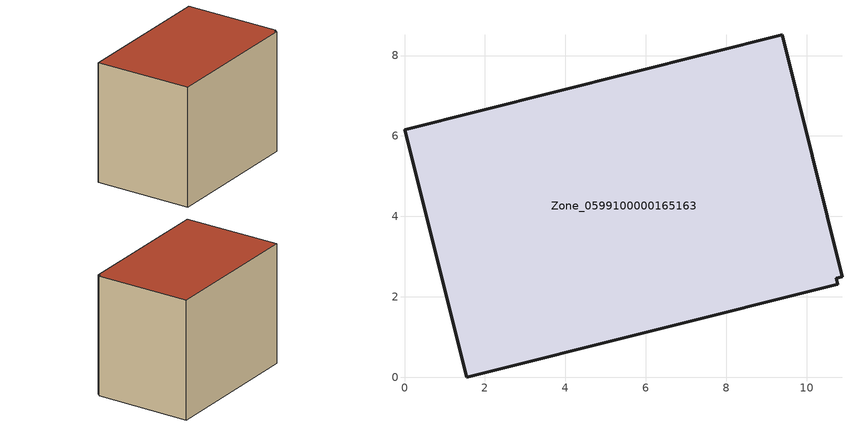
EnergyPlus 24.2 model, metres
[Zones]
Zone_0599100000165163
 floor ground (C_G): 10.88,2.5 10.73,2.47 10.77,2.31 1.54,0 0,6.16 9.39,8.52 z0
 wall outside (C_F): 10.88,2.5 9.39,8.52 0,6.16 1.54,0 10.77,2.31 10.73,2.47 10.88,2.5 z0:7.76
 roof outside (C_R): 10.73,2.47 10.88,2.5 9.39,8.52 0,6.16 1.54,0 10.77,2.31 z7.76
[BUILDING]
Pand.0599100000165163: North Axis=0; Terrain=City; Loads Convergence Tolerance Value=0.04; Temperature Convergence Tolerance Value=0.4; Solar Distribution=FullExterior; Maximum Number of Warmup Days=25; Minimum Number of Warmup Days=1
[Site:Location]
Rotterdam.The.Hague.AP_ZH_NLD Design_Conditions: Latitude=51.96; Longitude=4.45; Time Zone=1; Elevation=-4.5
[SITE:GROUNDTEMPERATURE:BUILDINGSURFACE]
18, 18, 18, 18, 18, 18, 18, 18, 18, 18, 18, 18
[MATERIAL] Thermal Absorptance=0.9; Solar Absorptance=0.7; Visible Absorptance=0.7
Name | Roughness | Thickness | Conductivity | Density | Specific Heat
G.TC.1965-1974 | MediumSmooth | 0.15 | 0.882353 | 540 | 1210
F.TC.1965-1974 | Rough | 0.3 | 0.697674 | 1920 | 840
R.TC.1965-1974 | MediumRough | 0.2 | 0.232558 | 1500 | 1000
[CONSTRUCTION]
C_G: G.TC.1965-1974
C_F: F.TC.1965-1974
C_R: R.TC.1965-1974
[ZONE]
Zone_0599100000165163: Type=1; Multiplier=1; Ceiling Height=Autocalculate; Volume=Autocalculate; Floor Area=autocalculate; Part of Total Floor Area=Yes
[ZONEINFILTRATION:DESIGNFLOWRATE]
Infil_Zone_0599100000165163: Zone or ZoneList or Space or SpaceList=Zone_0599100000165163; Schedule=AlwaysOn; Design Flow Rate Calculation Method=Flow/Area; Flow Rate per Floor Area=0.003; Constant Term Coefficient=1; Temperature Term Coefficient=0; Velocity Term Coefficient=0; Velocity Squared Term Coefficient=0
[HVACTEMPLATE:ZONE:IDEALLOADSAIRSYSTEM]
Zone_0599100000165163: Maximum Heating Supply Air Temperature=50; Minimum Cooling Supply Air Temperature=13; Maximum Heating Supply Air Humidity Ratio=0.0156; Minimum Cooling Supply Air Humidity Ratio=0.0077; Heating Limit=NoLimit; Cooling Limit=NoLimit; Dehumidification Control Type=ConstantSensibleHeatRatio; Cooling Sensible Heat Ratio=0.7; Dehumidification Setpoint=60; Humidification Control Type=None; Humidification Setpoint=30; Outdoor Air Method=None; Outdoor Air Flow Rate per Person=0.00944; Outdoor Air Flow Rate per Zone Floor Area=0; Outdoor Air Flow Rate per Zone=0; Demand Controlled Ventilation Type=None; Outdoor Air Economizer Type=NoEconomizer; Heat Recovery Type=None; Sensible Heat Recovery Effectiveness=0.7; Latent Heat Recovery Effectiveness=0.65
[ZONECONTROL:THERMOSTAT]
ThermostatControl_Zone_0599100000165163: Zone or ZoneList=Zone_0599100000165163; Control Type Schedule=DualSetpointControlType; Control 1=Thermostat_Zone_0599100000165163; Temperature Difference Between Cutout And Setpoint=0
[THERMOSTATSETPOINT:DUALSETPOINT]
Thermostat_Zone_0599100000165163: Heating Setpoint Temperature Schedule=HeatingSetpoint_Zone_0599100000165163; Cooling Setpoint Temperature Schedule=CoolingSetpoint_Zone_0599100000165163
[SCHEDULE:COMPACT]
HeatingSetpoint_Zone_0599100000165163: Through: 12/31, For: AllDays, Until: 24:00, 21
CoolingSetpoint_Zone_0599100000165163: Through: 12/31, For: AllDays, Until: 24:00, 24
DualSetpointControlType: Through: 12/31, For: AllDays, Until: 24:00, 4
AlwaysOn: Through: 12/31, For: AllDays, Until: 24:00, 1
